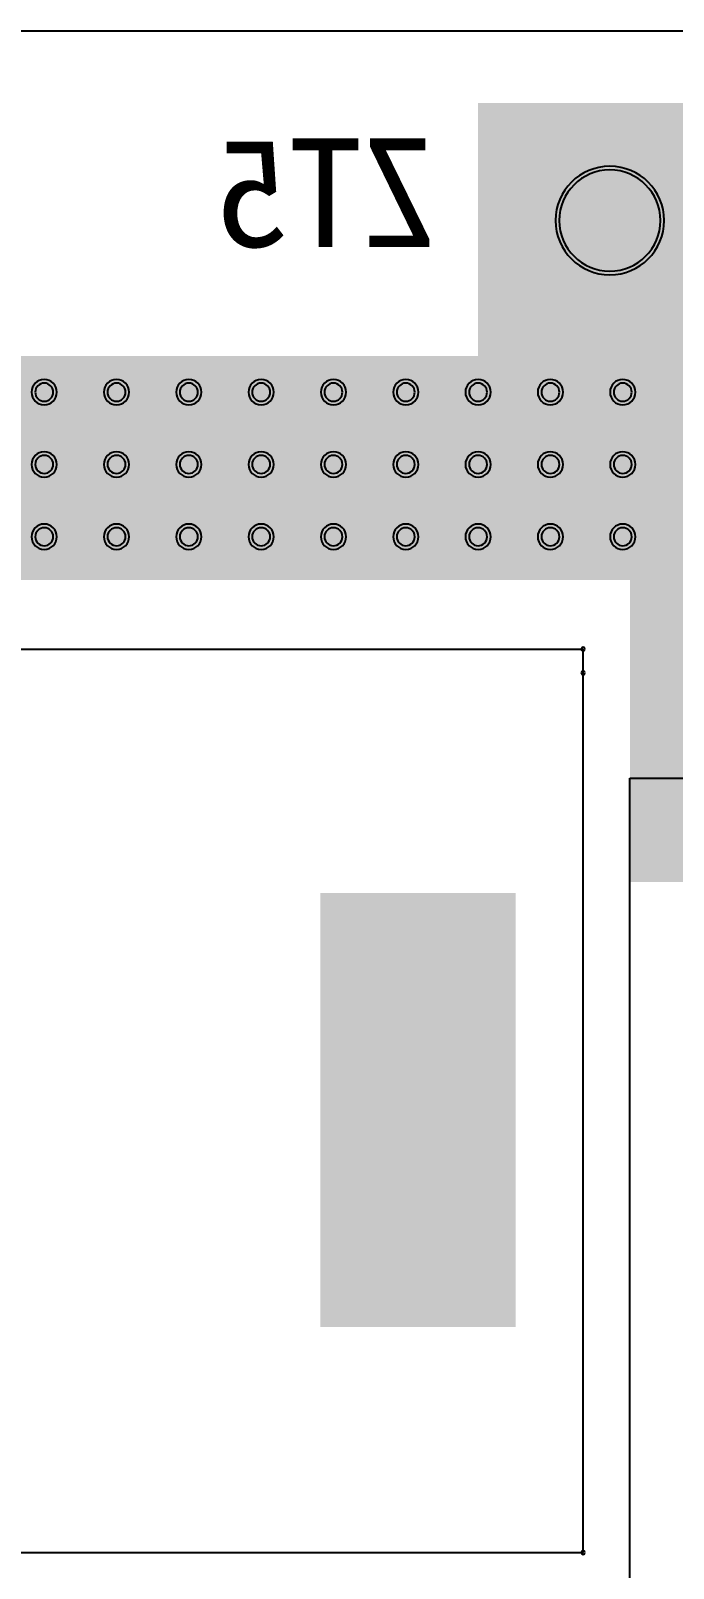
# Model space of a CAD drawing. Header units: inches. Extents: x 32166 to 34772, y 2386 to 4229.
# Drawn here: x 34246.7 to 34285.1, y 3180.2 to 3272.1 of the extents above; entities that cross this region are included whole.
import ezdxf

# ---------------------------------------------------------------- set-up
doc = ezdxf.new("R2010")
doc.units = ezdxf.units.IN
doc.header["$LTSCALE"] = 0.64311
doc.header["$MEASUREMENT"] = 0
for name, color, linetype in [('BOTTOMLAYER', 5, 'CONTINUOUS'), ('BOTTOMOVERLAY', 54, 'CONTINUOUS'), ('BOTTOMSOLDER', 6, 'CONTINUOUS'), ('KEEPOUTLAYER', 6, 'CONTINUOUS'), ('MULTILAYER', 9, 'CONTINUOUS')]:
    doc.layers.add(name, color=color, linetype=linetype)
doc.styles.get("Standard").update_dxf_attribs({"font": 'txt', "width": 0.8})

msp = doc.modelspace()

# ---------------------------------------------------------------- linework, layer by layer
at = {"layer": 'BOTTOMLAYER'}
for p, q in [((34282.479, 3124.393), (34282.479, 3227.382)), ((34282.479, 3227.382), (34338.326, 3227.382))]:
    msp.add_line(p, q, dxfattribs=at)
for centre, radius, start, end in [((34281.275, 3260.709), 3.024, 0, 180), ((34281.275, 3260.709), 3.024, 180, 0), ((34247.487, 3250.45), 0.54, 0, 180), ((34251.807, 3250.45), 0.54, 0, 180), ((34256.127, 3250.45), 0.54, 0, 180), ((34260.447, 3250.45), 0.54, 0, 180), ((34264.767, 3250.45), 0.54, 0, 180), ((34269.087, 3250.45), 0.54, 0, 180), ((34273.407, 3250.45), 0.54, 0, 180), ((34277.727, 3250.45), 0.54, 0, 180), ((34282.047, 3250.45), 0.54, 0, 180), ((34247.487, 3250.45), 0.54, 180, 0), ((34251.807, 3250.45), 0.54, 180, 0), ((34256.127, 3250.45), 0.54, 180, 0), ((34260.447, 3250.45), 0.54, 180, 0), ((34264.767, 3250.45), 0.54, 180, 0), ((34269.087, 3250.45), 0.54, 180, 0), ((34273.407, 3250.45), 0.54, 180, 0), ((34277.727, 3250.45), 0.54, 180, 0), ((34282.047, 3250.45), 0.54, 180, 0), ((34247.487, 3246.13), 0.54, 0, 180), ((34251.807, 3246.13), 0.54, 0, 180), ((34256.127, 3246.13), 0.54, 0, 180), ((34260.447, 3246.13), 0.54, 0, 180), ((34264.767, 3246.13), 0.54, 0, 180), ((34269.087, 3246.13), 0.54, 0, 180), ((34273.407, 3246.13), 0.54, 0, 180), ((34277.727, 3246.13), 0.54, 0, 180), ((34282.047, 3246.13), 0.54, 0, 180), ((34247.487, 3246.13), 0.54, 180, 0), ((34251.807, 3246.13), 0.54, 180, 0), ((34256.127, 3246.13), 0.54, 180, 0), ((34260.447, 3246.13), 0.54, 180, 0), ((34264.767, 3246.13), 0.54, 180, 0), ((34269.087, 3246.13), 0.54, 180, 0), ((34273.407, 3246.13), 0.54, 180, 0), ((34277.727, 3246.13), 0.54, 180, 0), ((34282.047, 3246.13), 0.54, 180, 0), ((34247.487, 3241.81), 0.54, 0, 180), ((34247.487, 3241.81), 0.54, 180, 0), ((34251.807, 3241.81), 0.54, 0, 180), ((34251.807, 3241.81), 0.54, 180, 0), ((34256.127, 3241.81), 0.54, 0, 180), ((34256.127, 3241.81), 0.54, 180, 0), ((34260.447, 3241.81), 0.54, 0, 180), ((34260.447, 3241.81), 0.54, 180, 0), ((34264.767, 3241.81), 0.54, 0, 180), ((34264.767, 3241.81), 0.54, 180, 0), ((34269.087, 3241.81), 0.54, 0, 180), ((34269.087, 3241.81), 0.54, 180, 0), ((34273.407, 3241.81), 0.54, 0, 180), ((34273.407, 3241.81), 0.54, 180, 0), ((34277.727, 3241.81), 0.54, 0, 180), ((34277.727, 3241.81), 0.54, 180, 0), ((34282.047, 3241.81), 0.54, 0, 180), ((34282.047, 3241.81), 0.54, 180, 0)]:
    msp.add_arc(centre, radius, start, end, dxfattribs=at)
for points in [[(34273.407, 3248.29), (34288.527, 3248.29), (34273.407, 3267.73), (34288.527, 3267.73)], [(34180.527, 3239.218), (34288.527, 3239.218), (34180.527, 3252.178), (34288.527, 3252.178)], [(34282.479, 3221.175), (34288.743, 3221.175), (34282.479, 3239.521), (34288.743, 3239.521)], [(34264.416, 3220.073), (34264.416, 3195.017), (34275.216, 3220.073), (34275.216, 3195.017)]]:
    msp.add_solid(points, dxfattribs=at)
at = {"layer": 'BOTTOMSOLDER'}
for centre, radius, start, end in [((34281.275, 3260.709), 3.243, 0, 180), ((34281.275, 3260.709), 3.243, 180, 0), ((34247.487, 3250.45), 0.759, 0, 180), ((34251.807, 3250.45), 0.759, 0, 180), ((34256.127, 3250.45), 0.759, 0, 180), ((34260.447, 3250.45), 0.759, 0, 180), ((34264.767, 3250.45), 0.759, 0, 180), ((34269.087, 3250.45), 0.759, 0, 180), ((34273.407, 3250.45), 0.759, 0, 180), ((34277.727, 3250.45), 0.759, 0, 180), ((34282.047, 3250.45), 0.759, 0, 180), ((34247.487, 3250.45), 0.759, 180, 0), ((34251.807, 3250.45), 0.759, 180, 0), ((34256.127, 3250.45), 0.759, 180, 0), ((34260.447, 3250.45), 0.759, 180, 0), ((34264.767, 3250.45), 0.759, 180, 0), ((34269.087, 3250.45), 0.759, 180, 0), ((34273.407, 3250.45), 0.759, 180, 0), ((34277.727, 3250.45), 0.759, 180, 0), ((34282.047, 3250.45), 0.759, 180, 0), ((34247.487, 3246.13), 0.759, 0, 180), ((34251.807, 3246.13), 0.759, 0, 180), ((34256.127, 3246.13), 0.759, 0, 180), ((34260.447, 3246.13), 0.759, 0, 180), ((34264.767, 3246.13), 0.759, 0, 180), ((34269.087, 3246.13), 0.759, 0, 180), ((34273.407, 3246.13), 0.759, 0, 180), ((34277.727, 3246.13), 0.759, 0, 180), ((34282.047, 3246.13), 0.759, 0, 180), ((34247.487, 3246.13), 0.759, 180, 0), ((34251.807, 3246.13), 0.759, 180, 0), ((34256.127, 3246.13), 0.759, 180, 0), ((34260.447, 3246.13), 0.759, 180, 0), ((34264.767, 3246.13), 0.759, 180, 0), ((34269.087, 3246.13), 0.759, 180, 0), ((34273.407, 3246.13), 0.759, 180, 0), ((34277.727, 3246.13), 0.759, 180, 0), ((34282.047, 3246.13), 0.759, 180, 0), ((34247.487, 3241.81), 0.759, 0, 180), ((34247.487, 3241.81), 0.759, 180, 0), ((34251.807, 3241.81), 0.759, 0, 180), ((34251.807, 3241.81), 0.759, 180, 0), ((34256.127, 3241.81), 0.759, 0, 180), ((34256.127, 3241.81), 0.759, 180, 0), ((34260.447, 3241.81), 0.759, 0, 180), ((34260.447, 3241.81), 0.759, 180, 0), ((34264.767, 3241.81), 0.759, 0, 180), ((34264.767, 3241.81), 0.759, 180, 0), ((34269.087, 3241.81), 0.759, 0, 180), ((34269.087, 3241.81), 0.759, 180, 0), ((34273.407, 3241.81), 0.759, 0, 180), ((34273.407, 3241.81), 0.759, 180, 0), ((34277.727, 3241.81), 0.759, 0, 180), ((34277.727, 3241.81), 0.759, 180, 0), ((34282.047, 3241.81), 0.759, 0, 180), ((34282.047, 3241.81), 0.759, 180, 0)]:
    msp.add_arc(centre, radius, start, end, dxfattribs=at)
for points in [[(34273.407, 3252.61), (34288.527, 3252.61), (34273.407, 3267.73), (34288.527, 3267.73)], [(34167.567, 3241.81), (34288.527, 3241.81), (34167.567, 3252.61), (34288.527, 3252.61)], [(34263.977, 3220.512), (34263.977, 3194.578), (34275.654, 3220.512), (34275.654, 3194.578)]]:
    msp.add_solid(points, dxfattribs=at)
at = {"layer": 'KEEPOUTLAYER'}
for p, q in [((32893.167, 3272.05), (34340.368, 3272.05)), ((34156.384, 3235.1), (34279.677, 3235.1)), ((34279.677, 3233.675), (34279.677, 3235.1)), ((34279.677, 3181.098), (34279.677, 3233.675)), ((34245.851, 3181.098), (34279.677, 3181.098))]:
    msp.add_line(p, q, dxfattribs=at)
for centre, start, end in [((34279.677, 3235.1), 0, 180), ((34279.677, 3235.1), 0, 180), ((34279.677, 3235.1), 180, 0), ((34279.677, 3235.1), 180, 0), ((34279.677, 3233.675), 0, 180), ((34279.677, 3233.675), 0, 180), ((34279.677, 3233.675), 180, 0), ((34279.677, 3233.675), 180, 0), ((34279.677, 3181.098), 0, 180), ((34279.677, 3181.098), 0, 180), ((34279.677, 3181.098), 180, 0), ((34279.677, 3181.098), 180, 0)]:
    msp.add_arc(centre, 0.108, start, end, dxfattribs=at)
at = {"layer": 'MULTILAYER'}
for centre, radius, start, end in [((34281.275, 3260.709), 3.024, 0, 180), ((34281.275, 3260.709), 3.024, 180, 0), ((34247.487, 3250.45), 0.54, 0, 180), ((34251.807, 3250.45), 0.54, 0, 180), ((34256.127, 3250.45), 0.54, 0, 180), ((34260.447, 3250.45), 0.54, 0, 180), ((34264.767, 3250.45), 0.54, 0, 180), ((34269.087, 3250.45), 0.54, 0, 180), ((34273.407, 3250.45), 0.54, 0, 180), ((34277.727, 3250.45), 0.54, 0, 180), ((34282.047, 3250.45), 0.54, 0, 180), ((34247.487, 3250.45), 0.54, 180, 0), ((34251.807, 3250.45), 0.54, 180, 0), ((34256.127, 3250.45), 0.54, 180, 0), ((34260.447, 3250.45), 0.54, 180, 0), ((34264.767, 3250.45), 0.54, 180, 0), ((34269.087, 3250.45), 0.54, 180, 0), ((34273.407, 3250.45), 0.54, 180, 0), ((34277.727, 3250.45), 0.54, 180, 0), ((34282.047, 3250.45), 0.54, 180, 0), ((34247.487, 3246.13), 0.54, 0, 180), ((34251.807, 3246.13), 0.54, 0, 180), ((34256.127, 3246.13), 0.54, 0, 180), ((34260.447, 3246.13), 0.54, 0, 180), ((34264.767, 3246.13), 0.54, 0, 180), ((34269.087, 3246.13), 0.54, 0, 180), ((34273.407, 3246.13), 0.54, 0, 180), ((34277.727, 3246.13), 0.54, 0, 180), ((34282.047, 3246.13), 0.54, 0, 180), ((34247.487, 3246.13), 0.54, 180, 0), ((34251.807, 3246.13), 0.54, 180, 0), ((34256.127, 3246.13), 0.54, 180, 0), ((34260.447, 3246.13), 0.54, 180, 0), ((34264.767, 3246.13), 0.54, 180, 0), ((34269.087, 3246.13), 0.54, 180, 0), ((34273.407, 3246.13), 0.54, 180, 0), ((34277.727, 3246.13), 0.54, 180, 0), ((34282.047, 3246.13), 0.54, 180, 0), ((34247.487, 3241.81), 0.54, 0, 180), ((34247.487, 3241.81), 0.54, 180, 0), ((34251.807, 3241.81), 0.54, 0, 180), ((34251.807, 3241.81), 0.54, 180, 0), ((34256.127, 3241.81), 0.54, 0, 180), ((34256.127, 3241.81), 0.54, 180, 0), ((34260.447, 3241.81), 0.54, 0, 180), ((34260.447, 3241.81), 0.54, 180, 0), ((34264.767, 3241.81), 0.54, 0, 180), ((34264.767, 3241.81), 0.54, 180, 0), ((34269.087, 3241.81), 0.54, 0, 180), ((34269.087, 3241.81), 0.54, 180, 0), ((34273.407, 3241.81), 0.54, 0, 180), ((34273.407, 3241.81), 0.54, 180, 0), ((34277.727, 3241.81), 0.54, 0, 180), ((34277.727, 3241.81), 0.54, 180, 0), ((34282.047, 3241.81), 0.54, 0, 180), ((34282.047, 3241.81), 0.54, 180, 0)]:
    msp.add_arc(centre, radius, start, end, dxfattribs=at)
msp.add_solid([(34264.416, 3220.073), (34264.416, 3195.017), (34275.216, 3220.073), (34275.216, 3195.017)], dxfattribs=at)

# ---------------------------------------------------------------- texts
at = {"layer": 'BOTTOMOVERLAY', "text_generation_flag": 2}
msp.add_text('ZT5', height=6.48, rotation=360, dxfattribs=at).set_placement((34270.902, 3259.134))

doc.saveas('drawing.dxf')
